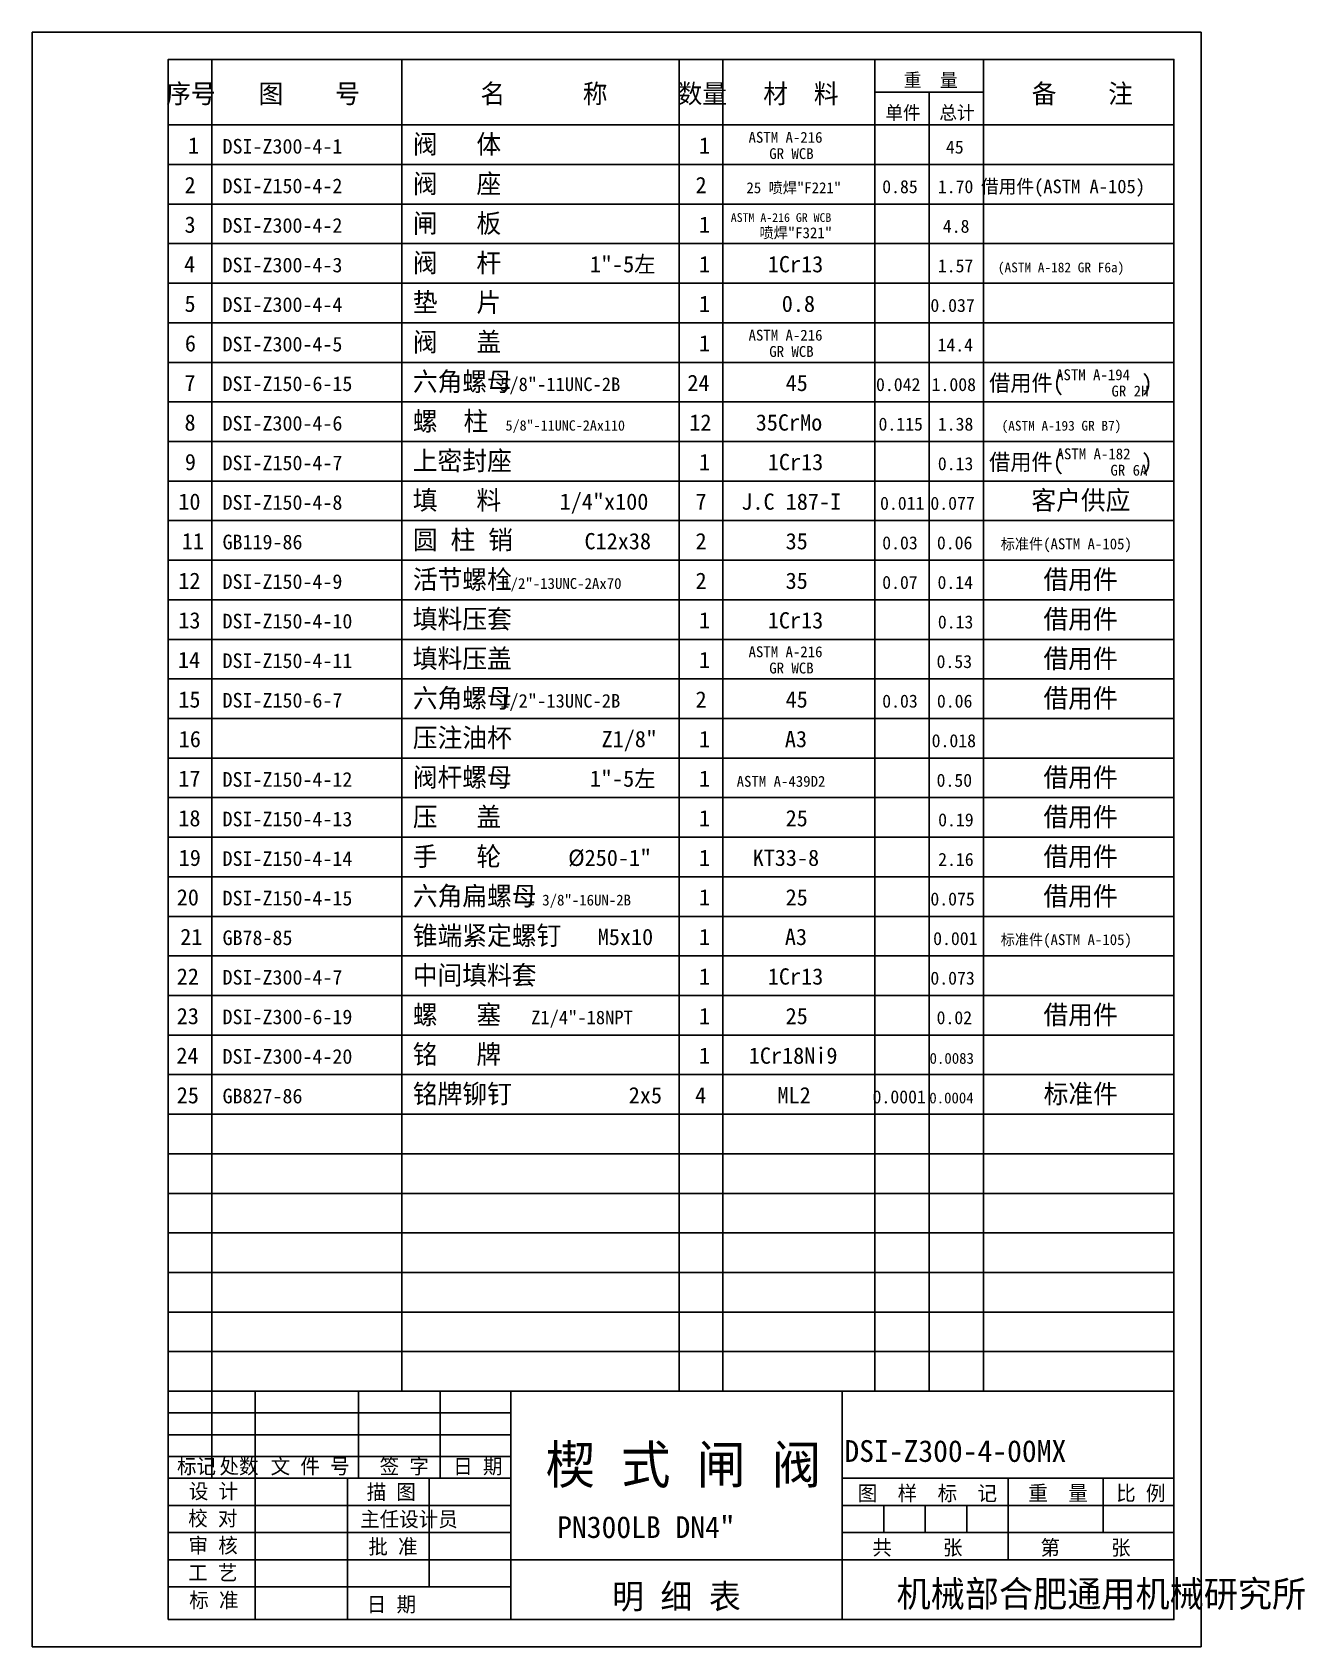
# Model space of a CAD drawing. Header units: metres. Extents: x 0 to 234, y 0 to 297.
import ezdxf

# ---------------------------------------------------------------- set-up
doc = ezdxf.new("R2010")
doc.units = ezdxf.units.M
for name, color, linetype in [('D', 1, 'Continuous'), ('FL', 5, 'Continuous'), ('T', 7, 'Continuous'), ('TITLE', 1, 'Continuous'), ('TL', 4, 'Continuous')]:
    doc.layers.add(name, color=color, linetype=linetype)

msp = doc.modelspace()

# ---------------------------------------------------------------- linework, layer by layer
at = {"layer": 'FL'}
for p, q in [((0, 0), (0, 297)), ((0, 297), (215, 297)), ((215, 297), (215, 0)), ((33, 47), (33, 292)), ((68, 47), (68, 292)), ((119, 47), (119, 292)), ((127, 47), (127, 292)), ((155, 47), (155, 292)), ((175, 47), (175, 292)), ((155, 285.96), (175, 285.96)), ((165, 47), (165, 286)), ((25, 279.96), (210, 279.96)), ((25, 272.68), (210, 272.68)), ((25, 265.4), (210, 265.4)), ((25, 258.12), (210, 258.12)), ((25, 250.84), (210, 250.84)), ((25, 243.56), (210, 243.56)), ((25, 236.28), (210, 236.28)), ((25, 229), (210, 229)), ((25, 221.72), (210, 221.72)), ((25, 214.44), (210, 214.44)), ((25, 207.16), (210, 207.16)), ((25, 199.88), (210, 199.88)), ((25, 192.6), (210, 192.6)), ((25, 185.32), (210, 185.32)), ((25, 178.04), (210, 178.04)), ((25, 170.76), (210, 170.76)), ((25, 163.48), (210, 163.48)), ((25, 156.2), (210, 156.2)), ((25, 148.92), (210, 148.92)), ((25, 141.64), (210, 141.64)), ((25, 134.36), (210, 134.36)), ((25, 127.08), (210, 127.08)), ((25, 119.8), (210, 119.8)), ((25, 112.52), (210, 112.52)), ((25, 105.24), (210, 105.24)), ((25, 97.96), (210, 97.96)), ((25, 90.68), (210, 90.68)), ((25, 83.4), (210, 83.4)), ((25, 76.12), (210, 76.12)), ((25, 68.84), (210, 68.84)), ((25, 61.56), (210, 61.56)), ((25, 54.28), (210, 54.28)), ((33, 31), (33, 47)), ((41, 5), (41, 47)), ((60, 31), (60, 47)), ((75, 47), (75, 31)), ((25, 43), (88, 43)), ((25, 39), (88, 39)), ((25, 35), (88, 35)), ((73, 11), (73, 31)), ((25, 26), (88, 26)), ((156.62, 26), (156.62, 21)), ((164.25, 26), (164.25, 21)), ((171.88, 26), (171.88, 21)), ((25, 21), (88, 21)), ((25, 16), (88, 16)), ((25, 11), (88, 11)), ((215, 0), (0, 0))]:
    msp.add_line(p, q, dxfattribs=at)
at = {"layer": 'TL'}
for p, q in [((25, 47), (210, 47)), ((25, 5), (25, 47)), ((88, 5), (88, 47)), ((149, 5), (149, 47)), ((25, 31), (88, 31)), ((58, 31), (58, 5)), ((149, 31), (210, 31)), ((179.5, 21), (179.5, 31)), ((197, 31), (197, 21)), ((149, 26), (210, 26)), ((149, 21), (210, 21)), ((179.5, 21), (179.5, 16)), ((88, 16), (210, 16))]:
    msp.add_line(p, q, dxfattribs=at)
msp.add_lwpolyline([(25, 5), (25, 292), (210, 292), (210, 5)], close=True, dxfattribs=at)

# ---------------------------------------------------------------- texts
at = {"layer": 'D'}
for s, height, p in [('重  量', 2.5, (160.31, 286.96)), ('序号', 3.5, (24.62, 283.96)), ('图    号', 3.5, (41.63, 283.96)), ('名      称', 3.5, (82.43, 283.96)), ('数量', 3.5, (118.68, 283.96)), ('材  料', 3.5, (134.46, 283.96)), ('备    注', 3.5, (183.84, 283.96)), ('单件', 2.5, (156.91, 280.96)), ('总计', 2.5, (166.84, 280.96)), ('1', 3, (28.64, 274.68)), ('DSI-Z300-4-1', 2.7, (35, 274.68)), ('阀   体', 3.5, (70, 274.68)), ('1', 3, (122.64, 274.68)), ('ASTM A-216', 2, (131.75, 276.68)), ('45', 2.4, (168.06, 274.68)), ('GR WCB', 2, (135.56, 273.68)), ('2', 3, (28, 267.4)), ('阀   座', 3.5, (70, 267.4)), ('2', 3, (122, 267.4)), ('DSI-Z150-4-2', 2.7, (35, 267.4)), ('25 喷焊%%034F221%%034', 2, (131.36, 267.4)), ('0.85', 2.4, (156.34, 267.4)), ('1.70', 2.4, (166.57, 267.4)), ('借用件(ASTM A-105)', 2.5, (174.52, 267.4)), ('3', 3, (28, 260.12)), ('DSI-Z300-4-2', 2.7, (35, 260.12)), ('闸   板', 3.5, (70, 260.12)), ('1', 3, (122.64, 260.12)), ('ASTM A-216 GR WCB', 1.6, (128.48, 262.12)), ('喷焊%%034F321%%034', 2, (133.77, 259.12)), ('4.8', 2.4, (167.49, 260.12)), ('4', 3, (27.93, 252.84)), ('DSI-Z300-4-3', 2.7, (35, 252.84)), ('阀   杆', 3.5, (70, 252.84)), ('1%%034-5左', 3, (102.56, 252.84)), ('1', 3, (122.64, 252.84)), ('1Cr13', 3, (135.29, 252.84)), ('1.57', 2.4, (166.57, 252.84)), ('(ASTM A-182 GR F6a)', 1.8, (177.61, 252.84)), ('垫   片', 3.5, (70, 245.56)), ('5', 3, (28, 245.56)), ('DSI-Z300-4-4', 2.7, (35, 245.56)), ('1', 3, (122.64, 245.56)), ('0.8', 3, (137.86, 245.56)), ('0.037', 2.4, (165.2, 245.56)), ('6', 3, (28.07, 238.28)), ('DSI-Z300-4-5', 2.7, (35, 238.28)), ('阀   盖', 3.5, (70, 238.28)), ('1', 3, (122.64, 238.28)), ('ASTM A-216', 2, (131.75, 240.28)), ('14.4', 2.4, (166.51, 238.28)), ('GR WCB', 2, (135.56, 237.28)), ('六角螺母', 3.5, (70, 231)), ('ASTM A-194', 2, (188.32, 233)), ('7', 3, (28, 231)), ('DSI-Z150-6-15', 2.7, (35, 231)), ('5/8%%034-11UNC-2B', 2.5, (86.05, 231)), ('24', 3, (120.5, 231)), ('45', 3, (138.57, 231)), ('0.042', 2.4, (155.2, 231)), ('1.008', 2.4, (165.43, 231)), ('借用件(       )', 3, (176, 231)), ('GR 2H', 2, (198.51, 230)), ('8', 3, (28, 223.72)), ('DSI-Z300-4-6', 2.7, (35, 223.72)), ('螺  柱', 3.5, (70, 223.72)), ('5/8%%034-11UNC-2Ax110', 1.9, (87.05, 223.72)), ('12', 3, (120.86, 223.72)), ('35CrMo', 3, (133.07, 223.72)), ('0.115', 2.4, (155.66, 223.72)), ('1.38', 2.4, (166.57, 223.72)), ('(ASTM A-193 GR B7)', 1.8, (178.29, 223.72)), ('上密封座', 3.5, (70, 216.44)), ('借用件(       )', 3, (176, 216.44)), ('ASTM A-182', 2, (188.41, 218.44)), ('9', 3, (28.07, 216.44)), ('DSI-Z150-4-7', 2.7, (35, 216.44)), ('1', 3, (122.64, 216.44)), ('1Cr13', 3, (135.29, 216.44)), ('0.13', 2.4, (166.57, 216.44)), ('GR 6A', 2, (198.32, 215.44)), ('10', 3, (26.86, 209.16)), ('DSI-Z150-4-8', 2.7, (35, 209.16)), ('填   料', 3.5, (70, 209.16)), ('1/4%%034x100', 3, (97, 209.16)), ('7', 3, (122, 209.16)), ('J.C 187-I', 3, (130.42, 209.16)), ('0.011', 2.4, (155.94, 209.16)), ('0.077', 2.4, (165.2, 209.16)), ('客户供应', 3.5, (183.78, 209.16)), ('圆 柱 销', 3.5, (70, 201.88)), ('11', 3, (27.5, 201.88)), ('GB119-86', 2.7, (35, 201.88)), ('C12x38', 3, (101.57, 201.88)), ('2', 3, (122, 201.88)), ('35', 3, (138.57, 201.88)), ('0.03', 2.4, (156.34, 201.88)), ('0.06', 2.4, (166.4, 201.88)), ('标准件(ASTM A-105)', 2, (178.14, 201.88)), ('12', 3, (26.86, 194.6)), ('DSI-Z150-4-9', 2.7, (35, 194.6)), ('活节螺栓', 3.5, (70, 194.6)), ('1/2%%034-13UNC-2Ax70', 2, (86.62, 194.6)), ('2', 3, (122, 194.6)), ('35', 3, (138.57, 194.6)), ('0.07', 2.4, (156.34, 194.6)), ('0.14', 2.4, (166.51, 194.6)), ('借用件', 3.5, (186, 194.6)), ('13', 3, (26.86, 187.32)), ('填料压套', 3.5, (70, 187.32)), ('1', 3, (122.64, 187.32)), ('1Cr13', 3, (135.29, 187.32)), ('借用件', 3.5, (186, 187.32)), ('DSI-Z150-4-10', 2.7, (35, 187.32)), ('0.13', 2.4, (166.57, 187.32)), ('14', 3, (26.79, 180.04)), ('DSI-Z150-4-11', 2.7, (35, 180.04)), ('填料压盖', 3.5, (70, 180.04)), ('1', 3, (122.64, 180.04)), ('ASTM A-216', 2, (131.75, 182.04)), ('0.53', 2.4, (166.34, 180.04)), ('借用件', 3.5, (186, 180.04)), ('GR WCB', 2, (135.56, 179.04)), ('15', 3, (26.86, 172.76)), ('DSI-Z150-6-7', 2.7, (35, 172.76)), ('六角螺母', 3.5, (70, 172.76)), ('1/2%%034-13UNC-2B', 2.5, (86.05, 172.76)), ('2', 3, (122, 172.76)), ('45', 3, (138.57, 172.76)), ('借用件', 3.5, (186, 172.76)), ('0.03', 2.4, (156.34, 172.76)), ('0.06', 2.4, (166.4, 172.76)), ('压注油杯', 3.5, (70, 165.48)), ('16', 3, (26.93, 165.48)), ('Z1/8%%034', 3, (104.71, 165.48)), ('1', 3, (122.64, 165.48)), ('A3', 3, (138.43, 165.48)), ('0.018', 2.4, (165.43, 165.48)), ('17', 3, (26.86, 158.2)), ('DSI-Z150-4-12', 2.7, (35, 158.2)), ('阀杆螺母', 3.5, (70, 158.2)), ('1%%034-5左', 3, (102.56, 158.2)), ('1', 3, (122.64, 158.2)), ('0.50', 2.4, (166.34, 158.2)), ('借用件', 3.5, (186, 158.2)), ('ASTM A-439D2', 2, (129.56, 158.2)), ('压   盖', 3.5, (70, 150.92)), ('借用件', 3.5, (186, 150.92)), ('18', 3, (26.86, 150.92)), ('DSI-Z150-4-13', 2.7, (35, 150.92)), ('1', 3, (122.64, 150.92)), ('25', 3, (138.57, 150.92)), ('0.19', 2.4, (166.63, 150.92)), ('19', 3, (26.93, 143.64)), ('DSI-Z150-4-14', 2.7, (35, 143.64)), ('手   轮', 3.5, (70, 143.64)), ('%%c250-1%%034', 3, (98.57, 143.64)), ('1', 3, (122.64, 143.64)), ('KT33-8', 3, (132.5, 143.64)), ('2.16', 2.4, (166.63, 143.64)), ('借用件', 3.5, (186, 143.64)), ('六角扁螺母', 3.5, (70, 136.36)), ('借用件', 3.5, (186, 136.36)), ('20', 3, (26.57, 136.36)), ('DSI-Z150-4-15', 2.7, (35, 136.36)), ('1 3/8%%034-16UN-2B', 2, (91.08, 136.36)), ('1', 3, (122.64, 136.36)), ('25', 3, (138.57, 136.36)), ('0.075', 2.4, (165.2, 136.36)), ('21', 3, (27.21, 129.08)), ('GB78-85', 2.7, (35, 129.08)), ('锥端紧定螺钉', 3.5, (70, 129.08)), ('M5x10', 3, (104, 129.08)), ('1', 3, (122.64, 129.08)), ('A3', 3, (138.43, 129.08)), ('0.001', 2.4, (165.71, 129.08)), ('标准件(ASTM A-105)', 2, (178.14, 129.08)), ('22', 3, (26.57, 121.8)), ('中间填料套', 3.5, (70, 121.8)), ('1Cr13', 3, (135.29, 121.8)), ('DSI-Z300-4-7', 2.7, (35, 121.8)), ('1', 3, (122.64, 121.8)), ('0.073', 2.4, (165.2, 121.8)), ('23', 3, (26.57, 114.52)), ('DSI-Z300-6-19', 2.7, (35, 114.52)), ('螺   塞', 3.5, (70, 114.52)), ('Z1/4%%034-18NPT', 2.5, (91.76, 114.52)), ('1', 3, (122.64, 114.52)), ('25', 3, (138.57, 114.52)), ('0.02', 2.4, (166.34, 114.52)), ('借用件', 3.5, (186, 114.52)), ('24', 3, (26.5, 107.24)), ('DSI-Z300-4-20', 2.7, (35, 107.24)), ('铭   牌', 3.5, (70, 107.24)), ('1', 3, (122.64, 107.24)), ('1Cr18Ni9', 3, (131.79, 107.24)), ('0.0083', 2, (165.05, 107.24)), ('铭牌铆钉', 3.5, (70, 99.96)), ('标准件', 3.5, (186.03, 99.96)), ('25', 3, (26.57, 99.96)), ('GB827-86', 2.7, (35, 99.96)), ('2x5', 3, (109.71, 99.96)), ('4', 3, (121.93, 99.96)), ('ML2', 3, (137.07, 99.96)), ('0.0001', 2.4, (154.57, 99.96)), ('0.0004', 2, (165, 99.96)), ('楔 式 闸 阀', 7, (94.43, 30)), ('DSI-Z300-4-00MX', 4, (149.38, 34)), ('PN300LB DN4%%034', 4, (96.55, 20)), ('明 细 表', 4.5, (106.64, 7))]:
    msp.add_text(s, height=height, dxfattribs=at).set_placement(p)
at = {"layer": 'T'}
for s, p in [('标记', (26.62, 31.81)), ('处数', (34.44, 31.81)), ('文 件 号', (43.84, 31.81)), ('签 字', (63.89, 31.81)), ('日 期', (77.42, 31.81)), ('设 计', (28.8, 27.23)), ('描 图', (61.51, 27.1)), ('图  样  标  记', (151.84, 26.85)), ('重  量', (183.22, 26.88)), ('比 例', (199.38, 26.88)), ('校 对', (28.68, 22.23)), ('主任设计员', (60.32, 22.09)), ('审 核', (28.74, 17.25)), ('批 准', (61.81, 17.04)), ('共     张', (154.53, 16.87)), ('第     张', (185.46, 16.85)), ('工 艺', (28.68, 12.24)), ('标 准', (28.87, 7.19)), ('日 期', (61.53, 6.42))]:
    msp.add_text(s, height=2.76, dxfattribs=at).set_placement(p)
at = {"layer": 'TITLE'}
msp.add_text('机械部合肥通用机械研究所', height=4.83, dxfattribs=at).set_placement((158.97, 7.31))

doc.saveas('drawing.dxf')
